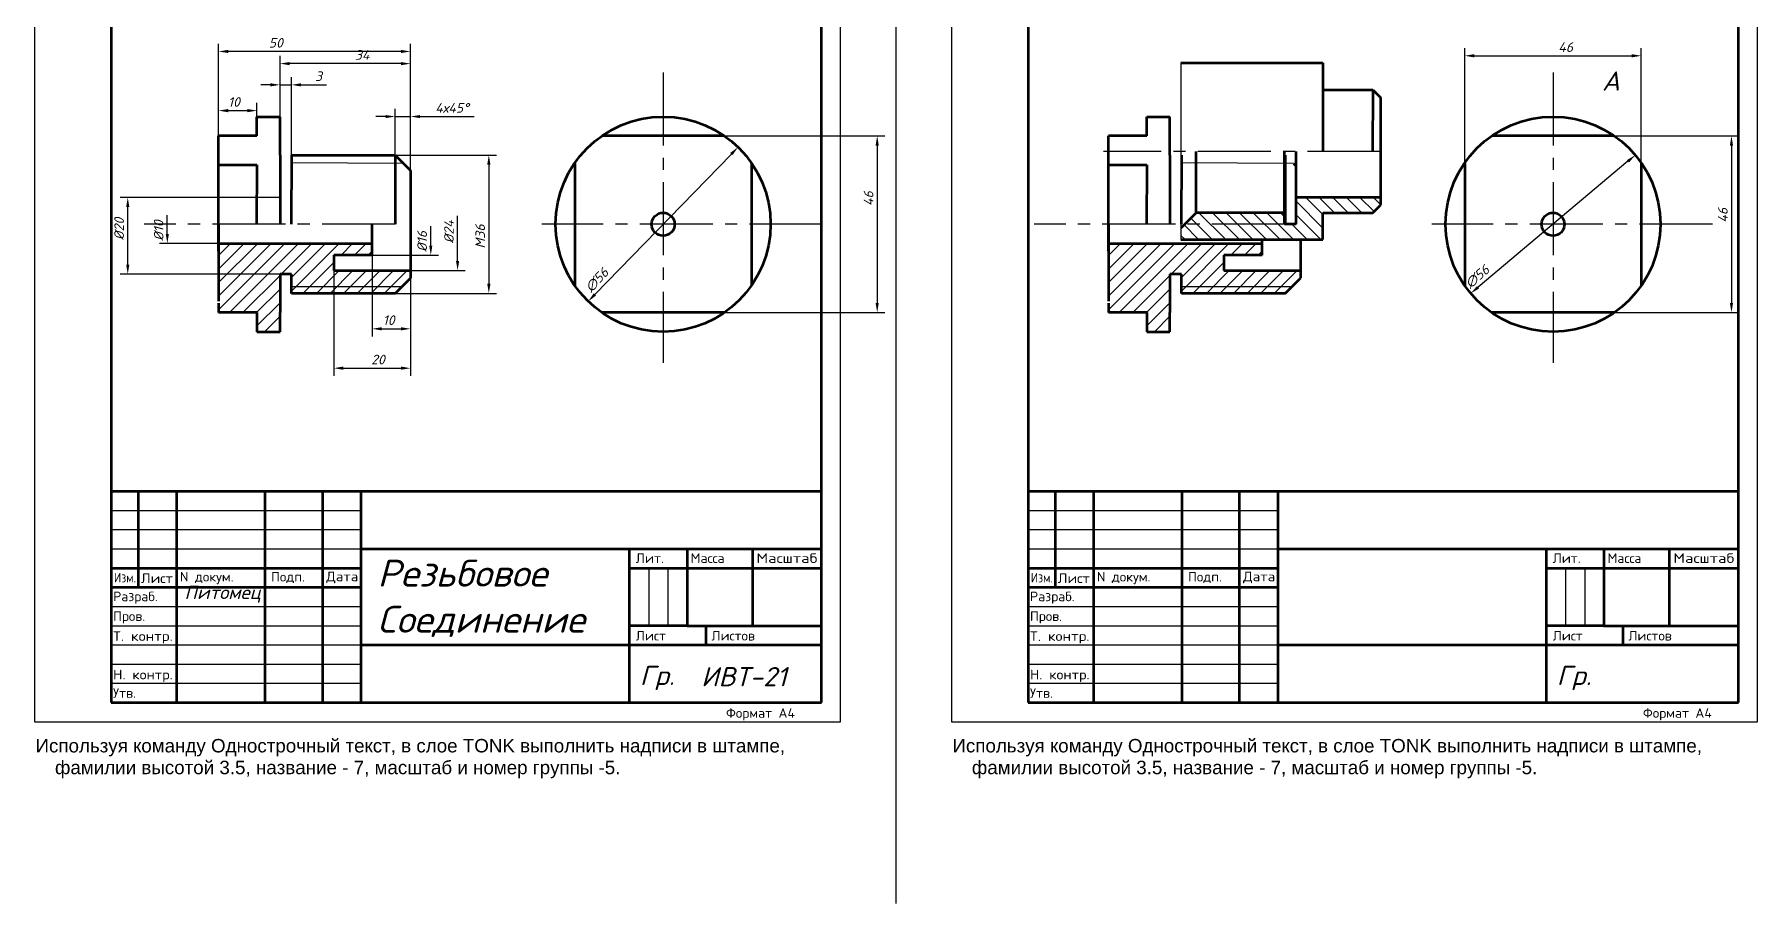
# Model space of a CAD drawing. Header units: millimetres. Extents: x 0 to 449, y -47 to 411.
# Drawn here: x 0 to 448.8, y -47.3 to 178.9 of the extents above; entities that cross this region are included whole.
import ezdxf
from ezdxf.enums import TextEntityAlignment as Align

# ---------------------------------------------------------------- set-up
doc = ezdxf.new("R2010")
doc.units = ezdxf.units.MM
doc.linetypes.add('CENTER2', pattern=[28.575, 19.05, -3.175, 3.175, -3.175])
for name, color, linetype, lineweight in [('OSN', 3, 'Continuous', 80), ('OSY', 2, 'CENTER2', 30), ('RAZM', 6, 'Continuous', 30), ('TONK', 1, 'Continuous', 30)]:
    doc.layers.add(name, color=color, linetype=linetype, lineweight=lineweight)
doc.styles.get("Standard").update_dxf_attribs({"font": 'arial.ttf'})
doc.styles.add('наклон', font='simplex.shx', dxfattribs={"oblique": 15})
doc.styles.add('прям', font='simplex.shx')
doc.dimstyles.new('разм', dxfattribs={"dimtxt": 2.5, "dimasz": 2.5, "dimexe": 2, "dimexo": 0, "dimgap": 1, "dimtad": 1, "dimdec": 1, "dimtxsty": 'наклон', "dimcen": 2.5, "dimadec": 0, "dimazin": 0, "dimtfac": 1, "dimtdec": 1, "dimtmove": 0, "dimatfit": 2, "dimfxl": 1, "dimarcsym": 0})
doc.dimstyles.new('разм$3', dxfattribs={"dimtxt": 2.5, "dimasz": 2.5, "dimexe": 2, "dimexo": 0, "dimgap": 1, "dimtad": 1, "dimtoh": 1, "dimdec": 1, "dimtxsty": 'наклон', "dimcen": 2.5, "dimadec": 0, "dimazin": 0, "dimtfac": 1, "dimtdec": 1, "dimtmove": 0, "dimatfit": 2, "dimfxl": 1, "dimarcsym": 0})

# ---------------------------------------------------------------- blocks, each defined once
blk = doc.blocks.new('*D13')
at = {"layer": 'Defpoints', "color": 0, "transparency": 16777216}
for p in [(179.73, 152.51), (179.73, 106.51), (219.52, 106.51)]:
    blk.add_point(p, dxfattribs=at)
at = {"layer": 'RAZM', "color": 0, "lineweight": -2, "transparency": 16777216}
for p, q in [((179.73, 152.51), (221.52, 152.51)), ((219.52, 150.01), (219.52, 109.01)), ((179.73, 106.51), (221.52, 106.51))]:
    blk.add_line(p, q, dxfattribs=at)
at = {"layer": 'RAZM', "color": 0, "transparency": 16777216}
for points in [[(219.1, 150.01), (219.94, 150.01), (219.52, 152.51)], [(219.1, 109.01), (219.93, 109.01), (219.52, 106.51)]]:
    blk.add_solid(points, dxfattribs=at)
at = {"layer": 'RAZM', "color": 0, "transparency": 16777216, "insert": (217.27, 136.18), "char_height": 2.5, "attachment_point": 5, "rotation": 89.9993, "style": 'наклон'}
blk.add_mtext('46', dxfattribs=at)
blk = doc.blocks.new('*D14')
at = {"layer": 'Defpoints', "color": 0, "transparency": 16777216}
for p in [(183.28, 149.58), (144.24, 109.44)]:
    blk.add_point(p, dxfattribs=at)
at = {"layer": 'RAZM', "color": 0, "lineweight": -2, "transparency": 16777216}
blk.add_line((181.54, 147.79), (145.98, 111.23), dxfattribs=at)
at = {"layer": 'RAZM', "color": 0, "transparency": 16777216}
for points in [[(181.24, 148.08), (181.83, 147.5), (183.28, 149.58)], [(145.68, 111.52), (146.28, 110.94), (144.24, 109.44)]]:
    blk.add_solid(points, dxfattribs=at)
at = {"layer": 'RAZM', "color": 0, "transparency": 16777216, "insert": (146.51, 115), "char_height": 2.5, "attachment_point": 5, "rotation": 45.7964, "style": 'наклон'}
blk.add_mtext('∅56', dxfattribs=at)
blk = doc.blocks.new('*D15')
at = {"layer": 'Defpoints', "color": 0, "transparency": 16777216}
for p in [(34.61, 134.51), (47.96, 134.51), (47.96, 124.51)]:
    blk.add_point(p, dxfattribs=at)
at = {"layer": 'RAZM', "color": 0, "lineweight": -2, "transparency": 16777216}
for p, q in [((34.61, 127.01), (34.61, 131.87)), ((47.96, 124.51), (32.61, 124.51))]:
    blk.add_line(p, q, dxfattribs=at)
at = {"layer": 'RAZM', "color": 0, "transparency": 16777216}
blk.add_solid([(34.2, 127.01), (35.03, 127.01), (34.61, 124.51)], dxfattribs=at)
at = {"layer": 'RAZM', "color": 0, "transparency": 16777216, "insert": (32.36, 127.86), "char_height": 2.5, "attachment_point": 5, "rotation": 90, "style": 'наклон'}
blk.add_mtext('%%C10', dxfattribs=at)
blk = doc.blocks.new('*D16')
at = {"layer": 'Defpoints', "color": 0, "transparency": 16777216}
for p in [(24.3, 136.47), (63.96, 136.47), (63.96, 116.5)]:
    blk.add_point(p, dxfattribs=at)
at = {"layer": 'RAZM', "color": 0, "lineweight": -2, "transparency": 16777216}
for p, q in [((63.96, 136.47), (22.3, 136.47)), ((24.3, 119), (24.3, 133.97)), ((63.96, 116.5), (22.3, 116.5))]:
    blk.add_line(p, q, dxfattribs=at)
at = {"layer": 'RAZM', "color": 0, "transparency": 16777216}
for points in [[(23.88, 133.97), (24.72, 133.97), (24.3, 136.47)], [(23.88, 119), (24.72, 119), (24.3, 116.5)]]:
    blk.add_solid(points, dxfattribs=at)
at = {"layer": 'RAZM', "color": 0, "transparency": 16777216, "insert": (22.05, 128.29), "char_height": 2.5, "attachment_point": 5, "rotation": 90, "style": 'наклон'}
blk.add_mtext('%%C20', dxfattribs=at)
blk = doc.blocks.new('*D17')
at = {"layer": 'Defpoints', "color": 0, "transparency": 16777216}
for p in [(77.97, 117.46), (97.96, 117.46), (97.96, 92.04)]:
    blk.add_point(p, dxfattribs=at)
at = {"layer": 'RAZM', "color": 0, "lineweight": -2, "transparency": 16777216}
for p, q in [((77.97, 117.46), (77.97, 90.04)), ((97.96, 117.46), (97.96, 90.04)), ((80.47, 92.04), (95.46, 92.04))]:
    blk.add_line(p, q, dxfattribs=at)
at = {"layer": 'RAZM', "color": 0, "transparency": 16777216}
for points in [[(80.47, 92.46), (80.47, 91.63), (77.97, 92.04)], [(95.46, 92.46), (95.46, 91.63), (97.96, 92.04)]]:
    blk.add_solid(points, dxfattribs=at)
at = {"layer": 'RAZM', "color": 0, "transparency": 16777216, "insert": (89.48, 94.29), "char_height": 2.5, "attachment_point": 5, "style": 'наклон'}
blk.add_mtext('20', dxfattribs=at)
blk = doc.blocks.new('*D18')
at = {"layer": 'Defpoints', "color": 0, "transparency": 16777216}
for p in [(87.97, 121.46), (97.96, 121.46), (97.96, 102.29)]:
    blk.add_point(p, dxfattribs=at)
at = {"layer": 'RAZM', "color": 0, "lineweight": -2, "transparency": 16777216}
for p, q in [((87.97, 121.46), (87.97, 100.29)), ((97.96, 121.46), (97.96, 100.29)), ((90.47, 102.29), (95.46, 102.29))]:
    blk.add_line(p, q, dxfattribs=at)
at = {"layer": 'RAZM', "color": 0, "transparency": 16777216}
for points in [[(90.47, 102.7), (90.47, 101.87), (87.97, 102.29)], [(95.46, 102.7), (95.46, 101.87), (97.96, 102.29)]]:
    blk.add_solid(points, dxfattribs=at)
at = {"layer": 'RAZM', "color": 0, "transparency": 16777216, "insert": (92.27, 104.54), "char_height": 2.5, "attachment_point": 5, "style": 'наклон'}
blk.add_mtext('10', dxfattribs=at)
blk = doc.blocks.new('*D19')
at = {"layer": 'Defpoints', "color": 0, "transparency": 16777216}
for p in [(87.96, 137.47), (103.24, 137.47), (87.96, 121.46)]:
    blk.add_point(p, dxfattribs=at)
at = {"layer": 'RAZM', "color": 0, "lineweight": -2, "transparency": 16777216}
for p, q in [((103.24, 123.96), (103.24, 128.98)), ((87.96, 121.46), (105.24, 121.46))]:
    blk.add_line(p, q, dxfattribs=at)
at = {"layer": 'RAZM', "color": 0, "transparency": 16777216}
blk.add_solid([(102.82, 123.96), (103.65, 123.96), (103.24, 121.46)], dxfattribs=at)
at = {"layer": 'RAZM', "color": 0, "transparency": 16777216, "insert": (100.99, 125.02), "char_height": 2.5, "attachment_point": 5, "rotation": 90, "style": 'наклон'}
blk.add_mtext('%%C16', dxfattribs=at)
blk = doc.blocks.new('*D20')
at = {"layer": 'Defpoints', "color": 0, "transparency": 16777216}
for p in [(97.96, 141.51), (110.22, 141.51), (97.96, 117.46)]:
    blk.add_point(p, dxfattribs=at)
at = {"layer": 'RAZM', "color": 0, "lineweight": -2, "transparency": 16777216}
for p, q in [((110.22, 119.96), (110.22, 131.74)), ((97.96, 117.46), (112.22, 117.46))]:
    blk.add_line(p, q, dxfattribs=at)
at = {"layer": 'RAZM', "color": 0, "transparency": 16777216}
blk.add_solid([(109.8, 119.96), (110.64, 119.96), (110.22, 117.46)], dxfattribs=at)
at = {"layer": 'RAZM', "color": 0, "transparency": 16777216, "insert": (107.97, 127.53), "char_height": 2.5, "attachment_point": 5, "rotation": 90, "style": 'наклон'}
blk.add_mtext('%%C24', dxfattribs=at)
blk = doc.blocks.new('*D21')
at = {"layer": 'Defpoints', "color": 0, "transparency": 16777216}
for p in [(93.96, 147.51), (93.96, 111.51), (118.36, 111.51)]:
    blk.add_point(p, dxfattribs=at)
at = {"layer": 'RAZM', "color": 0, "lineweight": -2, "transparency": 16777216}
for p, q in [((93.96, 147.51), (120.36, 147.51)), ((118.36, 145.01), (118.36, 114.01)), ((93.96, 111.51), (120.36, 111.51))]:
    blk.add_line(p, q, dxfattribs=at)
at = {"layer": 'RAZM', "color": 0, "transparency": 16777216}
for points in [[(117.94, 145.01), (118.78, 145.01), (118.36, 147.51)], [(117.94, 114.01), (118.78, 114.01), (118.36, 111.51)]]:
    blk.add_solid(points, dxfattribs=at)
at = {"layer": 'RAZM', "color": 0, "transparency": 16777216, "insert": (116.11, 126.32), "char_height": 2.5, "attachment_point": 5, "rotation": 90, "style": 'наклон'}
blk.add_mtext('М36', dxfattribs=at)
blk = doc.blocks.new('*D22')
at = {"layer": 'Defpoints', "color": 0, "transparency": 16777216}
for p in [(57.96, 159.09), (47.96, 152.51), (57.96, 152.51)]:
    blk.add_point(p, dxfattribs=at)
at = {"layer": 'RAZM', "color": 0, "lineweight": -2, "transparency": 16777216}
for p, q in [((47.96, 152.51), (47.96, 161.09)), ((50.46, 159.09), (55.46, 159.09)), ((57.96, 152.51), (57.96, 161.09))]:
    blk.add_line(p, q, dxfattribs=at)
at = {"layer": 'RAZM', "color": 0, "transparency": 16777216}
for points in [[(50.46, 159.51), (50.46, 158.67), (47.96, 159.09)], [(55.46, 159.51), (55.46, 158.67), (57.96, 159.09)]]:
    blk.add_solid(points, dxfattribs=at)
at = {"layer": 'RAZM', "color": 0, "transparency": 16777216, "insert": (51.97, 161.34), "char_height": 2.5, "attachment_point": 5, "style": 'наклон'}
blk.add_mtext('10', dxfattribs=at)
blk = doc.blocks.new('*D23')
at = {"layer": 'Defpoints', "color": 0, "transparency": 16777216}
for p in [(47.96, 174.49), (47.96, 143.51), (97.96, 143.51)]:
    blk.add_point(p, dxfattribs=at)
at = {"layer": 'RAZM', "color": 0, "lineweight": -2, "transparency": 16777216}
for p, q in [((47.96, 143.51), (47.96, 176.49)), ((97.96, 143.51), (97.96, 176.49)), ((95.46, 174.49), (50.46, 174.49))]:
    blk.add_line(p, q, dxfattribs=at)
at = {"layer": 'RAZM', "color": 0, "transparency": 16777216}
for points in [[(50.46, 174.91), (50.46, 174.08), (47.96, 174.49)], [(95.46, 174.91), (95.46, 174.08), (97.96, 174.49)]]:
    blk.add_solid(points, dxfattribs=at)
at = {"layer": 'RAZM', "color": 0, "transparency": 16777216, "insert": (62.87, 176.74), "char_height": 2.5, "attachment_point": 5, "style": 'наклон'}
blk.add_mtext('50', dxfattribs=at)
blk = doc.blocks.new('*D24')
at = {"layer": 'Defpoints', "color": 0, "transparency": 16777216}
for p in [(63.96, 165.8), (63.96, 147.51), (66.96, 147.51)]:
    blk.add_point(p, dxfattribs=at)
at = {"layer": 'RAZM', "color": 0, "lineweight": -2, "transparency": 16777216}
for p, q in [((63.96, 147.51), (63.96, 167.8)), ((66.96, 147.51), (66.96, 167.8)), ((61.46, 165.8), (58.96, 165.8)), ((63.96, 165.8), (66.96, 165.8)), ((69.46, 165.8), (76.05, 165.8))]:
    blk.add_line(p, q, dxfattribs=at)
at = {"layer": 'RAZM', "color": 0, "transparency": 16777216}
for points in [[(61.46, 166.22), (61.46, 165.39), (63.96, 165.8)], [(69.46, 166.22), (69.46, 165.39), (66.96, 165.8)]]:
    blk.add_solid(points, dxfattribs=at)
at = {"layer": 'RAZM', "color": 0, "transparency": 16777216, "insert": (74.01, 168.05), "char_height": 2.5, "attachment_point": 5, "style": 'наклон'}
blk.add_mtext('3', dxfattribs=at)
blk = doc.blocks.new('*D25')
at = {"layer": 'Defpoints', "color": 0, "transparency": 16777216}
for p in [(63.96, 171.33), (63.96, 143.51), (97.96, 143.51)]:
    blk.add_point(p, dxfattribs=at)
at = {"layer": 'RAZM', "color": 0, "lineweight": -2, "transparency": 16777216}
for p, q in [((63.96, 143.51), (63.96, 173.33)), ((95.46, 171.33), (66.46, 171.33)), ((97.96, 143.51), (97.96, 173.33))]:
    blk.add_line(p, q, dxfattribs=at)
at = {"layer": 'RAZM', "color": 0, "transparency": 16777216}
for points in [[(66.46, 171.74), (66.46, 170.91), (63.96, 171.33)], [(95.46, 171.74), (95.46, 170.91), (97.96, 171.33)]]:
    blk.add_solid(points, dxfattribs=at)
at = {"layer": 'RAZM', "color": 0, "transparency": 16777216, "insert": (85.37, 173.58), "char_height": 2.5, "attachment_point": 5, "style": 'наклон'}
blk.add_mtext('34', dxfattribs=at)
blk = doc.blocks.new('*D26')
at = {"layer": 'Defpoints', "color": 0, "transparency": 16777216}
for p in [(93.96, 157.55), (93.96, 143.51), (97.96, 143.51)]:
    blk.add_point(p, dxfattribs=at)
at = {"layer": 'RAZM', "color": 0, "lineweight": -2, "transparency": 16777216}
for p, q in [((91.46, 157.55), (88.96, 157.55)), ((93.96, 143.51), (93.96, 159.55)), ((93.96, 157.55), (97.96, 157.55)), ((97.96, 143.51), (97.96, 159.55)), ((100.46, 157.55), (114.57, 157.55))]:
    blk.add_line(p, q, dxfattribs=at)
at = {"layer": 'RAZM', "color": 0, "transparency": 16777216}
for points in [[(91.46, 157.96), (91.46, 157.13), (93.96, 157.55)], [(100.46, 157.96), (100.46, 157.13), (97.96, 157.55)]]:
    blk.add_solid(points, dxfattribs=at)
at = {"layer": 'RAZM', "color": 0, "transparency": 16777216, "insert": (108.77, 159.8), "char_height": 2.5, "width": 8.1847, "attachment_point": 5, "style": 'наклон'}
blk.add_mtext('4х45%%D', dxfattribs=at)
blk = doc.blocks.new('*D31')
at = {"layer": 'Defpoints', "color": 0, "transparency": 16777216}
for p in [(418.56, 173.37), (372.56, 145.48), (418.56, 145.48)]:
    blk.add_point(p, dxfattribs=at)
at = {"layer": 'RAZM', "color": 0, "lineweight": -2, "transparency": 16777216}
for p, q in [((372.56, 145.48), (372.56, 175.37)), ((418.56, 145.48), (418.56, 175.37)), ((375.06, 173.37), (416.06, 173.37))]:
    blk.add_line(p, q, dxfattribs=at)
at = {"layer": 'RAZM', "color": 0, "transparency": 16777216}
for points in [[(375.06, 173.79), (375.06, 172.95), (372.56, 173.37)], [(416.06, 173.79), (416.06, 172.95), (418.56, 173.37)]]:
    blk.add_solid(points, dxfattribs=at)
at = {"layer": 'RAZM', "color": 0, "transparency": 16777216, "insert": (398.86, 175.62), "char_height": 2.5, "attachment_point": 5, "style": 'наклон'}
blk.add_mtext('46', dxfattribs=at)
blk = doc.blocks.new('*D32')
at = {"layer": 'Defpoints', "color": 0, "transparency": 16777216}
for p in [(411.53, 152.51), (411.53, 106.51), (442.05, 106.51)]:
    blk.add_point(p, dxfattribs=at)
at = {"layer": 'RAZM', "color": 0, "lineweight": -2, "transparency": 16777216}
for p, q in [((411.53, 152.51), (444.05, 152.51)), ((442.05, 150.01), (442.05, 109.01)), ((411.53, 106.51), (444.05, 106.51))]:
    blk.add_line(p, q, dxfattribs=at)
at = {"layer": 'RAZM', "color": 0, "transparency": 16777216}
for points in [[(441.63, 150.01), (442.46, 150.01), (442.05, 152.51)], [(441.63, 109.01), (442.46, 109.01), (442.05, 106.51)]]:
    blk.add_solid(points, dxfattribs=at)
at = {"layer": 'RAZM', "color": 0, "transparency": 16777216, "insert": (439.8, 131.85), "char_height": 2.5, "attachment_point": 5, "rotation": 90, "style": 'наклон'}
blk.add_mtext('46', dxfattribs=at)
blk = doc.blocks.new('*D33')
at = {"layer": 'Defpoints', "color": 0, "transparency": 16777216}
for p in [(417.01, 147.51), (374.12, 111.5)]:
    blk.add_point(p, dxfattribs=at)
at = {"layer": 'RAZM', "color": 0, "lineweight": -2, "transparency": 16777216}
blk.add_line((415.09, 145.91), (376.03, 113.11), dxfattribs=at)
at = {"layer": 'RAZM', "color": 0, "transparency": 16777216}
for points in [[(414.82, 146.22), (415.36, 145.59), (417.01, 147.51)], [(375.77, 113.43), (376.3, 112.79), (374.12, 111.5)]]:
    blk.add_solid(points, dxfattribs=at)
at = {"layer": 'RAZM', "color": 0, "transparency": 16777216, "insert": (375.83, 115.88), "char_height": 2.5, "attachment_point": 5, "rotation": 40.0191, "style": 'наклон'}
blk.add_mtext('∅56', dxfattribs=at)

msp = doc.modelspace()

# ---------------------------------------------------------------- hatches: boundary and pattern name
at = {"layer": 'TONK'}
h = msp.add_hatch(dxfattribs=at)
h.set_pattern_fill('_USER', color=256, scale=2.5, angle=135, pattern_type=0)
h.set_pattern_definition([(135, (248.4705, -102.555), (-1.767767, -1.767767), [])])
h.paths.add_polyline_path([(335.64, 125.51), (335.64, 132.51), (348.64, 132.51), (350.64, 134.49), (350.64, 136.51), (328.62, 136.51), (328.62, 129.49), (325.62, 129.49), (325.61, 132.51), (302.64, 132.51), (298.64, 128.51), (298.64, 125.51)])
h = msp.add_hatch(dxfattribs=at)
h.set_pattern_fill('_USER', color=256, scale=2.5, angle=45, pattern_type=0)
h.set_pattern_definition([(45, (-7e-15, -46.795), (-1.767767, 1.767767), [])])
h.paths.add_polyline_path([(63.96, 116.5), (66.96, 116.51), (66.96, 111.51), (93.96, 111.51), (97.96, 115.46), (97.96, 117.46), (77.97, 117.46), (77.97, 121.46), (87.96, 121.46), (87.96, 124.46), (47.96, 124.51), (47.96, 109.51), (47.96, 109), (47.96, 106.5), (57.96, 106.5), (57.96, 101.51), (63.96, 101.51), (63.96, 106.5)])
h = msp.add_hatch(dxfattribs=at)
h.set_pattern_fill('_USER', color=256, scale=2.5, angle=45, pattern_type=0)
h.set_pattern_definition([(45, (231.8052, -46.795), (-1.767767, 1.767767), [])])
h.paths.add_polyline_path([(295.77, 116.5), (298.77, 116.51), (298.77, 111.51), (325.77, 111.51), (329.77, 115.46), (329.77, 117.46), (309.78, 117.46), (309.78, 121.46), (319.77, 121.46), (319.77, 124.46), (279.77, 124.51), (279.77, 109.51), (279.77, 109), (279.77, 106.5), (289.77, 106.5), (289.77, 101.51), (295.77, 101.51), (295.77, 106.5)])

# ---------------------------------------------------------------- linework, layer by layer
at = {"layer": 'OSN'}
for p, q in [((20, 292), (20, 5)), ((205, 5), (205, 292)), ((258.84, 292), (258.84, 5)), ((443.84, 5), (443.84, 292)), ((298.64, 171.51), (335.64, 171.51)), ((335.64, 171.51), (335.64, 164.51)), ((335.64, 164.51), (348.64, 164.51)), ((335.64, 164.51), (335.64, 148.51)), ((348.64, 164.51), (348.54, 148.51)), ((348.64, 164.51), (350.62, 162.52)), ((350.64, 162.49), (350.64, 148.49)), ((57.96, 152.51), (57.96, 157.51)), ((57.96, 157.51), (63.96, 157.51)), ((63.96, 152.51), (63.96, 157.51)), ((289.77, 152.51), (289.77, 157.51)), ((289.77, 157.51), (295.77, 157.51)), ((295.77, 152.51), (295.77, 157.51)), ((47.96, 150.08), (47.96, 152.51)), ((57.96, 152.51), (47.96, 152.51)), ((47.96, 122.51), (47.96, 150.08)), ((63.96, 147.51), (63.96, 152.51)), ((179.73, 152.51), (147.79, 152.51)), ((279.77, 150.08), (279.77, 152.51)), ((289.77, 152.51), (279.77, 152.51)), ((279.77, 122.51), (279.77, 150.08)), ((295.77, 147.51), (295.77, 152.51)), ((302.64, 132.48), (302.64, 148.49)), ((325.62, 129.49), (325.59, 148.49)), ((328.62, 129.49), (328.62, 148.49)), ((350.64, 148.49), (350.64, 134.49)), ((411.53, 152.51), (379.59, 152.51)), ((47.95, 144.94), (57.94, 144.94)), ((57.94, 144.94), (57.88, 129.51)), ((63.96, 147.51), (63.96, 129.51)), ((66.96, 147.51), (66.86, 129.51)), ((66.96, 147.51), (93.96, 147.51)), ((93.96, 147.51), (97.96, 143.51)), ((93.96, 147.51), (93.96, 129.51)), ((140.76, 145.48), (140.76, 113.54)), ((186.76, 145.48), (186.76, 113.54)), ((279.75, 144.94), (289.75, 144.94)), ((289.75, 144.94), (289.68, 129.51)), ((295.77, 147.51), (295.77, 129.51)), ((298.77, 147.51), (298.67, 129.51)), ((325.6, 147.51), (325.77, 147.51)), ((325.77, 147.51), (325.77, 129.51)), ((327.95, 145.33), (328.62, 144.66)), ((372.56, 145.48), (372.56, 113.54)), ((418.56, 145.48), (418.56, 113.54)), ((97.96, 143.51), (97.96, 115.51)), ((350.64, 136.51), (328.64, 136.51)), ((302.64, 132.51), (298.65, 128.52)), ((325.61, 132.51), (302.64, 132.51)), ((335.64, 125.51), (335.64, 132.51)), ((335.64, 132.51), (348.64, 132.51)), ((348.64, 132.51), (350.64, 134.49)), ((47.96, 129.51), (47.96, 109.51)), ((87.96, 121.46), (87.96, 129.51)), ((279.77, 129.51), (279.77, 109.51)), ((328.62, 129.49), (325.62, 129.49)), ((47.96, 124.51), (87.96, 124.46)), ((87.97, 121.46), (77.97, 121.46)), ((77.97, 121.46), (77.97, 117.46)), ((279.77, 124.51), (319.77, 124.46)), ((298.64, 125.51), (335.64, 125.51)), ((298.64, 125.51), (328.64, 125.49)), ((319.78, 121.46), (309.78, 121.46)), ((309.78, 121.46), (309.78, 117.46)), ((319.77, 121.46), (319.77, 125.51)), ((329.77, 125.51), (329.77, 115.51)), ((77.97, 117.46), (97.96, 117.46)), ((309.78, 117.46), (329.77, 117.46)), ((66.96, 116.51), (63.96, 116.5)), ((63.96, 116.5), (63.96, 106.5)), ((66.96, 111.51), (66.96, 116.51)), ((93.96, 111.51), (97.96, 115.46)), ((298.77, 116.51), (295.77, 116.5)), ((295.77, 116.5), (295.77, 106.5)), ((298.77, 111.51), (298.77, 116.51)), ((325.77, 111.51), (329.77, 115.46)), ((47.96, 109), (47.96, 106.5)), ((93.96, 111.51), (66.96, 111.51)), ((279.77, 109), (279.77, 106.5)), ((325.77, 111.51), (298.77, 111.51)), ((57.96, 106.5), (47.96, 106.5)), ((57.96, 106.51), (57.96, 101.51)), ((63.96, 101.51), (63.96, 106.5)), ((179.73, 106.51), (147.79, 106.51)), ((289.77, 106.5), (279.77, 106.5)), ((289.77, 106.51), (289.77, 101.51)), ((295.77, 101.51), (295.77, 106.5)), ((411.53, 106.51), (379.59, 106.51)), ((57.96, 101.51), (63.96, 101.51)), ((289.77, 101.51), (295.77, 101.51)), ((20, 60), (205, 60)), ((27, 60), (27, 35)), ((37, 60), (37, 5)), ((60, 60), (60, 5)), ((75, 60), (75, 5)), ((85, 60), (85, 5)), ((258.84, 60), (443.84, 60)), ((265.84, 60), (265.84, 35)), ((275.84, 60), (275.84, 5)), ((298.84, 60), (298.84, 5)), ((313.84, 60), (313.84, 5)), ((323.84, 60), (323.84, 5)), ((85, 45), (205, 45)), ((155, 5), (155, 45)), ((170, 45), (170, 25)), ((187, 45), (187, 25)), ((323.84, 45), (443.84, 45)), ((393.84, 5), (393.84, 45)), ((408.84, 45), (408.84, 25)), ((425.84, 45), (425.84, 25)), ((20, 40), (85, 40)), ((155, 40), (205, 40)), ((258.84, 40), (323.84, 40)), ((393.84, 40), (443.84, 40)), ((20, 35), (85, 35)), ((258.84, 35), (323.84, 35)), ((170, 25), (155, 25)), ((170, 25), (205, 25)), ((175, 20), (175, 25)), ((408.84, 25), (393.84, 25)), ((408.84, 25), (443.84, 25)), ((413.84, 20), (413.84, 25)), ((85, 20), (205, 20)), ((323.84, 20), (443.84, 20)), ((20, 5), (205, 5)), ((258.84, 5), (443.84, 5))]:
    msp.add_line(p, q, dxfattribs=at)
for centre, radius in [((163.76, 129.51), 28), ((395.56, 129.51), 28), ((163.76, 129.51), 3), ((395.56, 129.51), 3)]:
    msp.add_circle(centre, radius, dxfattribs=at)
at = {"layer": 'OSY'}
for p, q in [((163.76, 169.05), (163.76, 93.44)), ((395.56, 169.05), (395.56, 93.44)), ((350.64, 148.49), (278.44, 148.49)), ((93.96, 129.51), (28.57, 129.51)), ((205.31, 129.51), (132.17, 129.51)), ((325.77, 129.51), (260.37, 129.51)), ((437.11, 129.51), (363.97, 129.51))]:
    msp.add_line(p, q, dxfattribs=at)
at = {"layer": 'TONK'}
for p, q in [((224.42, -47.33), (224.42, 410.57)), ((0, 297), (0, 0)), ((210, 0), (210, 297)), ((238.84, 297), (238.84, 0)), ((448.84, 0), (448.84, 297)), ((96.14, 145.33), (66.95, 145.54)), ((327.95, 145.33), (298.76, 145.54)), ((66.96, 113.27), (95.75, 113.27)), ((298.77, 113.27), (327.55, 113.27)), ((20, 55), (85, 55)), ((258.84, 55), (323.84, 55)), ((20, 50), (85, 50)), ((258.84, 50), (323.84, 50)), ((20, 45), (85, 45)), ((258.84, 45), (323.84, 45)), ((160, 40), (160, 25)), ((165, 40), (165, 25)), ((398.84, 40), (398.84, 25)), ((403.84, 40), (403.84, 25)), ((20, 30), (85, 30)), ((258.84, 30), (323.84, 30)), ((20, 25), (85, 25)), ((258.84, 25), (323.84, 25)), ((20, 20), (85, 20)), ((258.84, 20), (323.84, 20)), ((20, 15), (85, 15)), ((258.84, 15), (323.84, 15)), ((20, 10), (85, 10)), ((258.84, 10), (323.84, 10)), ((0, 0), (210, 0)), ((238.84, 0), (448.84, 0))]:
    msp.add_line(p, q, dxfattribs=at)
at = {"layer": 'TONK', "color": 3}
msp.add_line((298.64, 171.51), (298.64, 125.51), dxfattribs=at)

# ---------------------------------------------------------------- texts
at = {"color": 4, "style": 'наклон', "oblique": 15}
msp.add_text('А', height=5, dxfattribs=at).set_placement((408.32, 164.3))
at = {"layer": 'TONK', "style": 'наклон', "oblique": 15}
for s, height, p in [('Резьбовое', 7, (89.34, 35.17)), ('Питомец', 3.5, (39.09, 31.94)), ('Соединение', 7, (89.34, 23.17)), ('Гр. ', 5, (157.69, 9.56)), ('ИВТ-21', 5, (173.65, 9.23)), ('Гр. ', 5, (396.52, 9.56))]:
    msp.add_text(s, height=height, dxfattribs=at).set_placement(p)
at = {"layer": 'TONK', "style": 'прям'}
for s, p in [('Лит.', (156.64, 41.33)), ('Масса', (170.92, 41.33)), ('Лит.', (395.48, 41.33)), ('Масса', (409.76, 41.33)), ('N докум.', (37.9, 36.49)), ('Подп.', (61.64, 36.49)), ('N докум.', (276.74, 36.49)), ('Подп.', (300.48, 36.49)), ('Разраб.', (20.47, 31.37)), ('Разраб.', (259.31, 31.37)), ('Пров.', (20.47, 26.24)), ('Пров.', (259.31, 26.24)), ('Лист', (156.64, 21.14)), ('Листов', (176.34, 21.14)), ('Лист', (395.48, 21.14)), ('Листов', (415.18, 21.14)), ('Утв.', (20.47, 6.22)), ('Утв.', (259.31, 6.22)), ('Формат А4', (180.14, 1.02)), ('Формат А4', (418.98, 1.02))]:
    msp.add_text(s, height=2.5, dxfattribs=at).set_placement(p)
for s, width, p, p2 in [('Масштаб', 0.8667, (188.06, 41.33), (203.95, 41.33)), ('Масштаб', 0.8667, (426.9, 41.33), (442.79, 41.33)), ('Изм.', 0.806012, (20.71, 36.25), (26.46, 36.25)), ('Лист', 0.835981, (27.73, 36.1), (36.08, 36.1)), ('Дата', 0.780249, (75.99, 36.57), (84.35, 36.57)), ('Изм.', 0.806012, (259.54, 36.25), (265.3, 36.25)), ('Лист', 0.835981, (266.56, 36.1), (274.92, 36.1)), ('Дата', 0.780249, (314.83, 36.57), (323.19, 36.57)), ('Т. контр.', 0.881809, (20.47, 21.04), (36.01, 21.04)), ('Т. контр.', 0.881809, (259.31, 21.04), (274.84, 21.04)), ('Н. контр.', 0.847453, (20.47, 11.03), (36.01, 11.03)), ('Н. контр.', 0.847453, (259.31, 11.03), (274.84, 11.03))]:
    msp.add_text(s, height=2.5, dxfattribs=dict(at, width=width)).set_placement(p, p2, align=Align.FIT)
at = {"layer": 'TONK'}
for s, p in [('   Используя команду Однострочный текст, в слое TONK выполнить надписи в штампе,', (-3.8, -7.99)), ('   Используя команду Однострочный текст, в слое TONK выполнить надписи в штампе,', (235.04, -7.99)), (' фамилии высотой 3.5, название - 7, масштаб и номер группы -5. ', (3.98, -13.66)), (' фамилии высотой 3.5, название - 7, масштаб и номер группы -5. ', (242.82, -13.66))]:
    msp.add_text(s, height=3.5, dxfattribs=at).set_placement(p)

# ---------------------------------------------------------------- dimensions: what is measured, and where the dimension line sits
at = {"layer": 'RAZM'}
for base, p1, p2, picture, middle in [((47.96, 174.49), (97.96, 143.51), (47.96, 143.51), '*D23', (62.87, 174.49)), ((63.96, 171.33), (97.96, 143.51), (63.96, 143.51), '*D25', (85.37, 171.33)), ((418.56, 173.37), (372.56, 145.48), (418.56, 145.48), '*D31', (398.86, 173.37)), ((63.96, 165.8), (66.96, 147.51), (63.96, 147.51), '*D24', (74.01, 165.8)), ((57.96, 159.09), (47.96, 152.51), (57.96, 152.51), '*D22', (51.97, 159.09)), ((97.96, 102.29), (87.97, 121.46), (97.96, 121.46), '*D18', (92.27, 102.29)), ((97.96, 92.04), (77.97, 117.46), (97.96, 117.46), '*D17', (89.48, 92.04))]:
    dim = msp.add_linear_dim(base=base, p1=p1, p2=p2, dimstyle='разм', dxfattribs=at)
    dim.commit()
    dim.dimension.update_dxf_attribs({"geometry": picture, "text_midpoint": middle, "dimtype": 160})
dim = msp.add_linear_dim(base=(93.96, 157.55), p1=(97.96, 143.51), p2=(93.96, 143.51), text='<>х45%%D', dimstyle='разм', dxfattribs=at)
dim.commit()
dim.dimension.update_dxf_attribs({"geometry": '*D26', "text_midpoint": (108.77, 157.55), "dimtype": 160})
for p1, p2, picture, middle in [((183.28, 149.58), (144.24, 109.44), '*D14', (148.12, 113.43)), ((417.01, 147.51), (374.12, 111.5), '*D33', (377.27, 114.15))]:
    dim = msp.add_diameter_dim_2p(p1=p1, p2=p2, dimstyle='разм$3', dxfattribs=at)
    dim.commit()
    dim.dimension.update_dxf_attribs({"geometry": picture, "text_midpoint": middle, "dimtype": 163})
for base, p1, p2, angle, picture, middle, dimtype in [((219.52, 106.51), (179.73, 152.51), (179.73, 106.51), 269.9993, '*D13', (219.52, 136.18), 161), ((442.05, 106.51), (411.53, 152.51), (411.53, 106.51), 90, '*D32', (442.05, 131.85), 160)]:
    dim = msp.add_linear_dim(base=base, p1=p1, p2=p2, angle=angle, dimstyle='разм', dxfattribs=at)
    dim.commit()
    dim.dimension.update_dxf_attribs({"geometry": picture, "text_midpoint": middle, "dimtype": dimtype})
for base, p1, p2, text, picture, middle in [((118.36, 111.51), (93.96, 147.51), (93.96, 111.51), 'М<>', '*D21', (118.36, 126.32)), ((24.3, 136.47), (63.96, 116.5), (63.96, 136.47), '%%C<>', '*D16', (24.3, 128.29))]:
    dim = msp.add_linear_dim(base=base, p1=p1, p2=p2, angle=90, text=text, dimstyle='разм', dxfattribs=at)
    dim.commit()
    dim.dimension.update_dxf_attribs({"geometry": picture, "text_midpoint": middle, "dimtype": 160})
for base, p1, p2, picture, middle in [((110.2184, 141.5102), (97.9606, 117.4633), (97.9606, 141.5102), '*D20', (110.2184, 127.5341)), ((103.24, 137.47), (87.96, 121.46), (87.96, 137.47), '*D19', (103.24, 125.02)), ((34.61, 134.51), (47.96, 124.51), (47.96, 134.51), '*D15', (34.61, 127.86))]:
    dim = msp.add_linear_dim(base=base, p1=p1, p2=p2, angle=90, text='%%C<>', dimstyle='разм', override={"dimse2": 1, "dimsd2": 1}, dxfattribs=at)
    dim.commit()
    dim.dimension.update_dxf_attribs({"geometry": picture, "text_midpoint": middle, "dimtype": 160})

doc.saveas('drawing.dxf')
